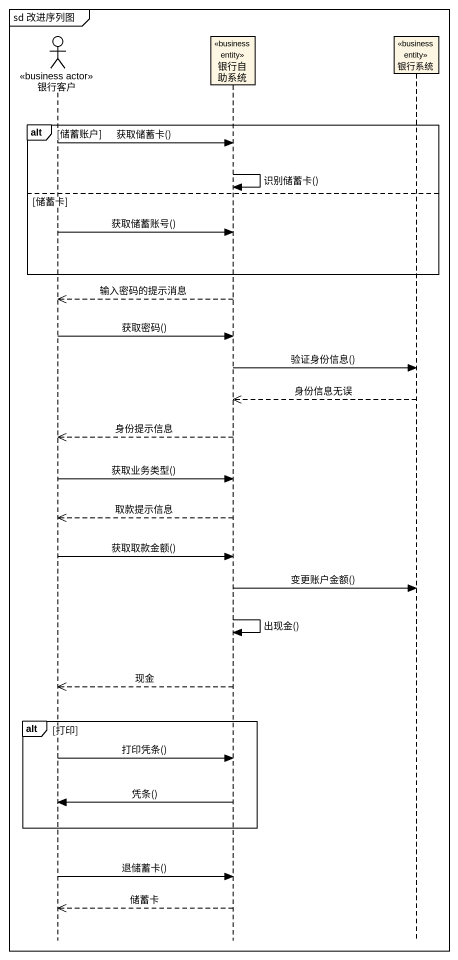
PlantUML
@startuml
mainframe sd 改进序列图
hide footbox
actor 银行客户 <<business actor>>
participant 银行自助系统 <<business entity>>
participant 银行系统 <<business entity>>

alt 储蓄账户
  银行客户 -> 银行自助系统 : 获取储蓄卡()
  银行自助系统 -> 银行自助系统 : 识别储蓄卡()
else 储蓄卡
  银行客户 -> 银行自助系统 : 获取储蓄账号()
end
银行自助系统 -->> 银行客户 : 输入密码的提示消息
银行客户 -> 银行自助系统 : 获取密码()
银行自助系统 -> 银行系统 : 验证身份信息()
银行系统 -->> 银行自助系统 : 身份信息无误
银行自助系统 -->> 银行客户 : 身份提示信息
银行客户 -> 银行自助系统 : 获取业务类型()
银行自助系统 -->> 银行客户 : 取款提示信息
银行客户 -> 银行自助系统 : 获取取款金额()
银行自助系统 -> 银行系统 : 变更账户金额()
银行自助系统 -> 银行自助系统 : 出现金()
银行自助系统 -->> 银行客户 : 现金
alt 打印
  银行客户 -> 银行自助系统 : 打印凭条()
  银行自助系统 -> 银行客户 : 凭条()
end
银行客户 -> 银行自助系统 : 退储蓄卡()
银行自助系统 -->> 银行客户 : 储蓄卡
@enduml
